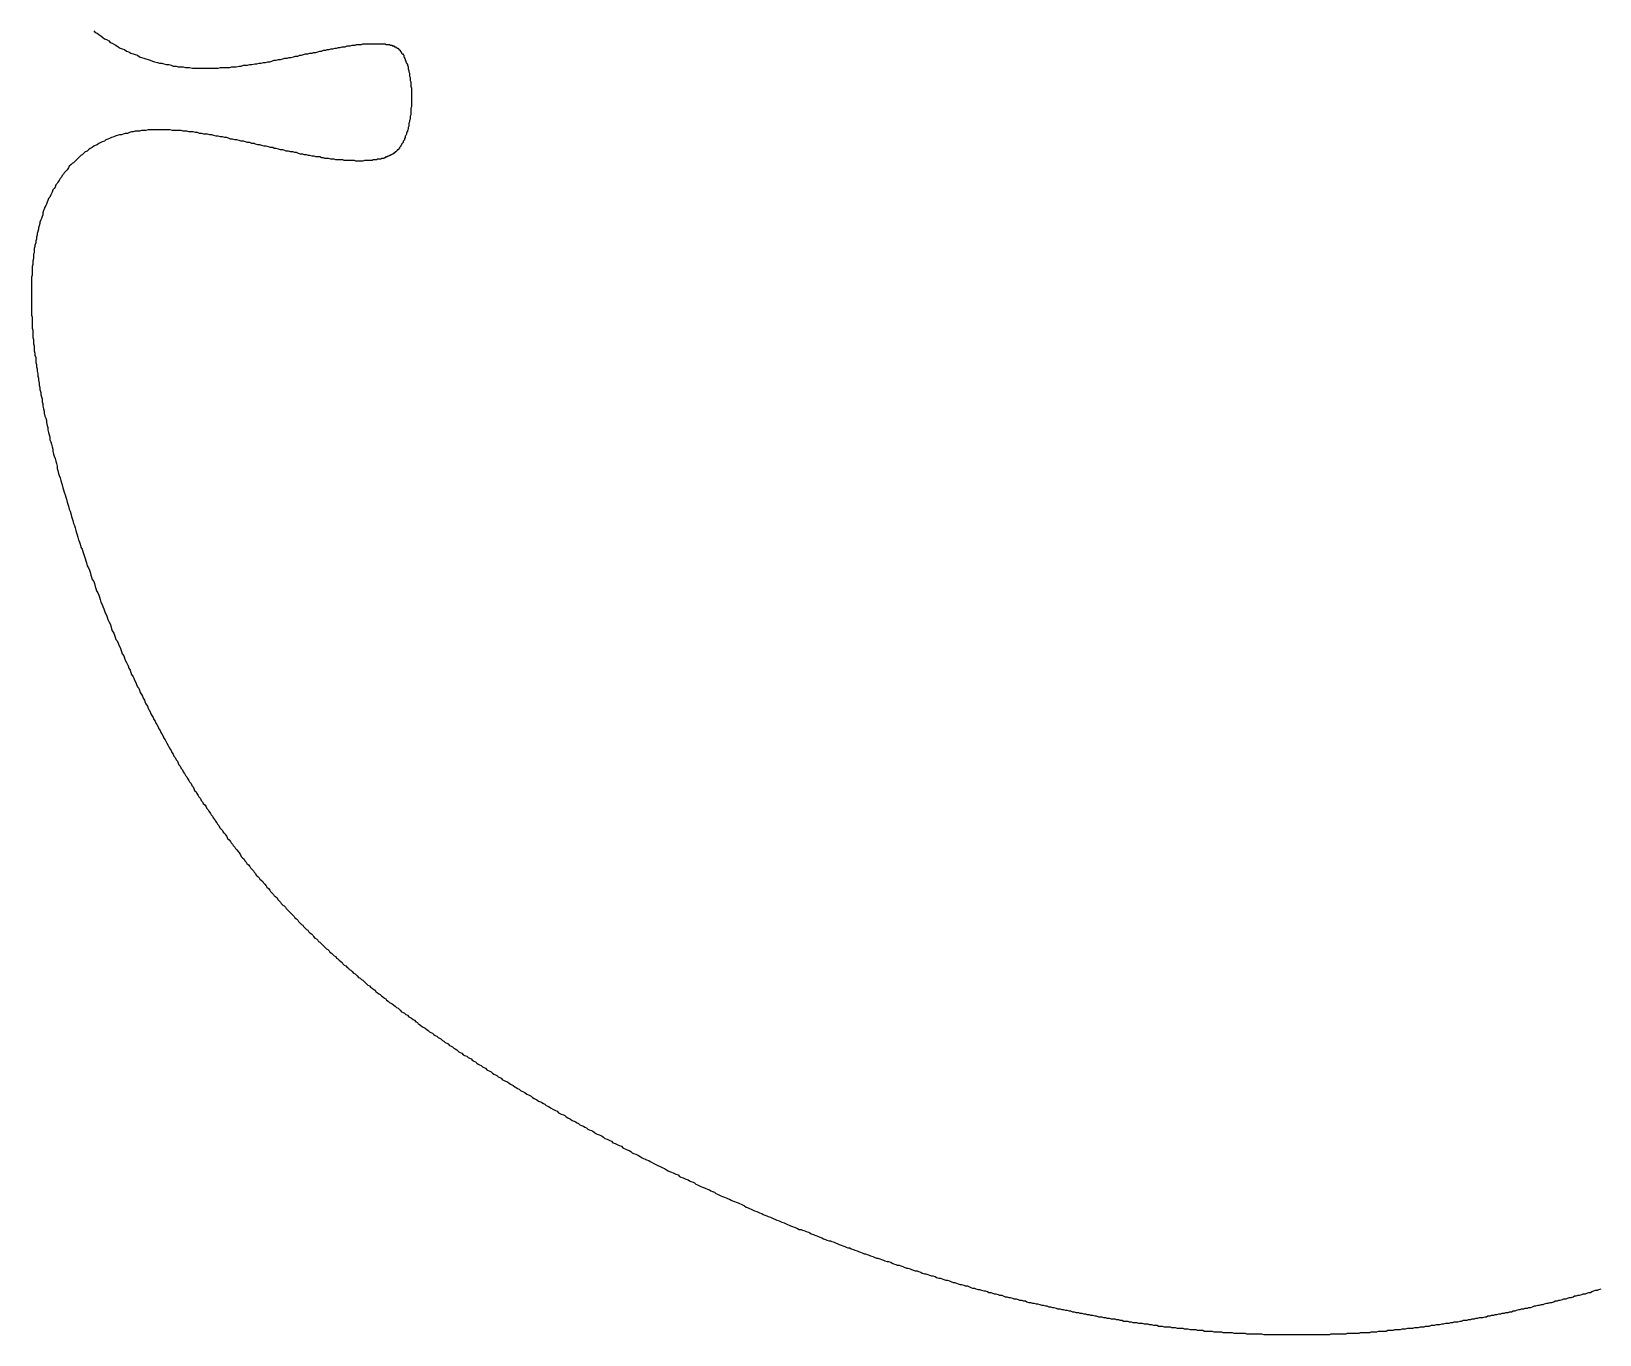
# Model space of a CAD drawing. Header units: millimetres. Extents: x 35 to 605, y 64 to 964.
# Drawn here: x 261.34 to 283.24, y 786.11 to 804.31 of the extents above; entities that cross this region are included whole.
import ezdxf

# ---------------------------------------------------------------- set-up
doc = ezdxf.new("R2010")
doc.units = ezdxf.units.MM
doc.layers.add('DRAW', color=7, linetype='Continuous')

msp = doc.modelspace()

# ---------------------------------------------------------------- linework, layer by layer
at = {"layer": 'DRAW'}
msp.add_polyline3d([(262.207, 804.318, 0), (262.227, 804.298, 0), (262.257, 804.288, 0), (262.277, 804.268, 0), (262.307, 804.248, 0), (262.337, 804.228, 0), (262.357, 804.208, 0), (262.387, 804.198, 0), (262.417, 804.178, 0), (262.437, 804.158, 0), (262.467, 804.148, 0), (262.497, 804.128, 0), (262.517, 804.118, 0), (262.547, 804.098, 0), (262.577, 804.078, 0), (262.607, 804.068, 0), (262.637, 804.058, 0), (262.667, 804.038, 0), (262.697, 804.028, 0), (262.727, 804.008, 0), (262.757, 803.998, 0), (262.787, 803.988, 0), (262.817, 803.978, 0), (262.847, 803.958, 0), (262.877, 803.948, 0), (262.907, 803.938, 0), (262.937, 803.928, 0), (262.967, 803.918, 0), (262.997, 803.908, 0), (263.027, 803.898, 0), (263.057, 803.888, 0), (263.097, 803.878, 0), (263.127, 803.868, 0), (263.157, 803.868, 0), (263.187, 803.858, 0), (263.217, 803.848, 0), (263.257, 803.848, 0), (263.287, 803.838, 0), (263.317, 803.828, 0), (263.357, 803.828, 0), (263.387, 803.818, 0), (263.417, 803.818, 0), (263.457, 803.818, 0), (263.487, 803.808, 0), (263.517, 803.808, 0), (263.547, 803.808, 0), (263.587, 803.798, 0), (263.617, 803.798, 0), (263.647, 803.798, 0), (263.687, 803.798, 0), (263.717, 803.798, 0), (263.747, 803.798, 0), (263.777, 803.798, 0), (263.817, 803.798, 0), (263.847, 803.798, 0), (263.877, 803.798, 0), (263.917, 803.798, 0), (263.947, 803.798, 0), (263.977, 803.808, 0), (264.007, 803.808, 0), (264.037, 803.808, 0), (264.077, 803.808, 0), (264.107, 803.808, 0), (264.137, 803.818, 0), (264.167, 803.818, 0), (264.197, 803.818, 0), (264.237, 803.828, 0), (264.267, 803.828, 0), (264.297, 803.838, 0), (264.327, 803.838, 0), (264.357, 803.838, 0), (264.387, 803.848, 0), (264.417, 803.848, 0), (264.457, 803.858, 0), (264.487, 803.858, 0), (264.517, 803.868, 0), (264.547, 803.868, 0), (264.577, 803.878, 0), (264.607, 803.878, 0), (264.637, 803.888, 0), (264.667, 803.888, 0), (264.697, 803.898, 0), (264.727, 803.908, 0), (264.757, 803.908, 0), (264.787, 803.918, 0), (264.817, 803.918, 0), (264.847, 803.928, 0), (264.877, 803.938, 0), (264.907, 803.938, 0), (264.937, 803.948, 0), (264.967, 803.948, 0), (264.997, 803.958, 0), (265.027, 803.968, 0), (265.057, 803.968, 0), (265.087, 803.978, 0), (265.107, 803.978, 0), (265.137, 803.988, 0), (265.167, 803.998, 0), (265.197, 803.998, 0), (265.227, 804.008, 0), (265.257, 804.008, 0), (265.277, 804.018, 0), (265.307, 804.018, 0), (265.337, 804.028, 0), (265.367, 804.038, 0), (265.387, 804.038, 0), (265.417, 804.048, 0), (265.447, 804.048, 0), (265.467, 804.058, 0), (265.497, 804.058, 0), (265.517, 804.068, 0), (265.547, 804.068, 0), (265.577, 804.078, 0), (265.597, 804.078, 0), (265.627, 804.088, 0), (265.647, 804.088, 0), (265.677, 804.098, 0), (265.697, 804.098, 0), (265.717, 804.098, 0), (265.747, 804.108, 0), (265.767, 804.108, 0), (265.787, 804.108, 0), (265.817, 804.118, 0), (265.837, 804.118, 0), (265.857, 804.118, 0), (265.877, 804.128, 0), (265.907, 804.128, 0), (265.927, 804.128, 0), (265.947, 804.128, 0), (265.967, 804.138, 0), (265.987, 804.138, 0), (266.007, 804.138, 0), (266.027, 804.138, 0), (266.047, 804.138, 0), (266.067, 804.138, 0), (266.087, 804.138, 0), (266.107, 804.138, 0), (266.117, 804.138, 0), (266.137, 804.138, 0), (266.157, 804.138, 0), (266.177, 804.138, 0), (266.187, 804.138, 0), (266.207, 804.138, 0), (266.217, 804.138, 0), (266.237, 804.138, 0), (266.247, 804.138, 0), (266.257, 804.138, 0), (266.277, 804.138, 0), (266.287, 804.128, 0), (266.297, 804.128, 0), (266.307, 804.128, 0), (266.327, 804.128, 0), (266.337, 804.128, 0), (266.347, 804.118, 0), (266.357, 804.118, 0), (266.367, 804.118, 0), (266.377, 804.118, 0), (266.377, 804.108, 0), (266.387, 804.108, 0), (266.397, 804.108, 0), (266.407, 804.098, 0), (266.407, 804.098, 0), (266.417, 804.098, 0), (266.427, 804.098, 0), (266.427, 804.088, 0), (266.437, 804.088, 0), (266.437, 804.088, 0), (266.447, 804.078, 0), (266.447, 804.078, 0), (266.457, 804.078, 0), (266.457, 804.068, 0), (266.467, 804.068, 0), (266.467, 804.068, 0), (266.467, 804.058, 0), (266.477, 804.058, 0), (266.477, 804.048, 0), (266.487, 804.048, 0), (266.487, 804.038, 0), (266.497, 804.038, 0), (266.497, 804.028, 0), (266.497, 804.028, 0), (266.507, 804.018, 0), (266.507, 804.008, 0), (266.517, 803.998, 0), (266.527, 803.998, 0), (266.527, 803.988, 0), (266.537, 803.978, 0), (266.537, 803.958, 0), (266.547, 803.948, 0), (266.547, 803.938, 0), (266.557, 803.928, 0), (266.557, 803.908, 0), (266.567, 803.898, 0), (266.567, 803.888, 0), (266.577, 803.868, 0), (266.587, 803.848, 0), (266.587, 803.838, 0), (266.597, 803.818, 0), (266.597, 803.798, 0), (266.597, 803.788, 0), (266.607, 803.768, 0), (266.607, 803.748, 0), (266.617, 803.728, 0), (266.617, 803.708, 0), (266.617, 803.688, 0), (266.627, 803.668, 0), (266.627, 803.648, 0), (266.627, 803.628, 0), (266.637, 803.608, 0), (266.637, 803.588, 0), (266.637, 803.568, 0), (266.637, 803.548, 0), (266.647, 803.518, 0), (266.647, 803.498, 0), (266.647, 803.478, 0), (266.647, 803.458, 0), (266.647, 803.438, 0), (266.647, 803.408, 0), (266.647, 803.388, 0), (266.647, 803.368, 0), (266.647, 803.348, 0), (266.647, 803.328, 0), (266.647, 803.298, 0), (266.647, 803.278, 0), (266.647, 803.258, 0), (266.637, 803.238, 0), (266.637, 803.218, 0), (266.637, 803.188, 0), (266.637, 803.168, 0), (266.637, 803.148, 0), (266.627, 803.128, 0), (266.627, 803.108, 0), (266.627, 803.088, 0), (266.617, 803.068, 0), (266.617, 803.048, 0), (266.607, 803.028, 0), (266.607, 803.008, 0), (266.607, 802.988, 0), (266.597, 802.968, 0), (266.597, 802.948, 0), (266.587, 802.928, 0), (266.587, 802.908, 0), (266.577, 802.898, 0), (266.577, 802.878, 0), (266.567, 802.858, 0), (266.557, 802.848, 0), (266.557, 802.828, 0), (266.547, 802.818, 0), (266.547, 802.798, 0), (266.537, 802.788, 0), (266.527, 802.778, 0), (266.527, 802.758, 0), (266.517, 802.748, 0), (266.507, 802.738, 0), (266.507, 802.728, 0), (266.497, 802.718, 0), (266.497, 802.708, 0), (266.487, 802.698, 0), (266.477, 802.688, 0), (266.477, 802.678, 0), (266.467, 802.678, 0), (266.467, 802.668, 0), (266.457, 802.658, 0), (266.447, 802.658, 0), (266.447, 802.648, 0), (266.437, 802.638, 0), (266.437, 802.638, 0), (266.427, 802.628, 0), (266.417, 802.628, 0), (266.417, 802.618, 0), (266.407, 802.618, 0), (266.397, 802.608, 0), (266.387, 802.608, 0), (266.387, 802.598, 0), (266.377, 802.598, 0), (266.367, 802.588, 0), (266.357, 802.588, 0), (266.347, 802.578, 0), (266.337, 802.578, 0), (266.327, 802.568, 0), (266.317, 802.568, 0), (266.307, 802.558, 0), (266.297, 802.558, 0), (266.287, 802.558, 0), (266.277, 802.548, 0), (266.267, 802.548, 0), (266.257, 802.538, 0), (266.237, 802.538, 0), (266.227, 802.538, 0), (266.217, 802.528, 0), (266.197, 802.528, 0), (266.187, 802.528, 0), (266.167, 802.528, 0), (266.157, 802.518, 0), (266.137, 802.518, 0), (266.127, 802.518, 0), (266.107, 802.518, 0), (266.097, 802.508, 0), (266.077, 802.508, 0), (266.057, 802.508, 0), (266.037, 802.508, 0), (266.017, 802.508, 0), (266.007, 802.508, 0), (265.987, 802.508, 0), (265.967, 802.498, 0), (265.947, 802.498, 0), (265.927, 802.498, 0), (265.907, 802.498, 0), (265.887, 802.498, 0), (265.867, 802.498, 0), (265.847, 802.508, 0), (265.817, 802.508, 0), (265.797, 802.508, 0), (265.777, 802.508, 0), (265.757, 802.508, 0), (265.727, 802.508, 0), (265.707, 802.508, 0), (265.687, 802.518, 0), (265.667, 802.518, 0), (265.637, 802.518, 0), (265.617, 802.518, 0), (265.587, 802.518, 0), (265.567, 802.528, 0), (265.537, 802.528, 0), (265.517, 802.528, 0), (265.487, 802.538, 0), (265.467, 802.538, 0), (265.437, 802.538, 0), (265.417, 802.548, 0), (265.387, 802.548, 0), (265.367, 802.558, 0), (265.337, 802.558, 0), (265.307, 802.558, 0), (265.287, 802.568, 0), (265.257, 802.568, 0), (265.227, 802.578, 0), (265.207, 802.578, 0), (265.177, 802.588, 0), (265.147, 802.588, 0), (265.127, 802.598, 0), (265.097, 802.598, 0), (265.067, 802.608, 0), (265.037, 802.618, 0), (265.017, 802.618, 0), (264.987, 802.628, 0), (264.957, 802.628, 0), (264.927, 802.638, 0), (264.897, 802.638, 0), (264.877, 802.648, 0), (264.847, 802.658, 0), (264.817, 802.658, 0), (264.787, 802.668, 0), (264.757, 802.678, 0), (264.727, 802.678, 0), (264.707, 802.688, 0), (264.677, 802.688, 0), (264.647, 802.698, 0), (264.617, 802.708, 0), (264.587, 802.708, 0), (264.557, 802.718, 0), (264.527, 802.728, 0), (264.497, 802.728, 0), (264.467, 802.738, 0), (264.447, 802.748, 0), (264.417, 802.748, 0), (264.387, 802.758, 0), (264.357, 802.758, 0), (264.327, 802.768, 0), (264.297, 802.778, 0), (264.267, 802.778, 0), (264.237, 802.788, 0), (264.207, 802.798, 0), (264.177, 802.798, 0), (264.147, 802.808, 0), (264.117, 802.808, 0), (264.097, 802.818, 0), (264.067, 802.828, 0), (264.037, 802.828, 0), (264.007, 802.838, 0), (263.977, 802.838, 0), (263.947, 802.848, 0), (263.917, 802.848, 0), (263.887, 802.858, 0), (263.857, 802.868, 0), (263.827, 802.868, 0), (263.797, 802.878, 0), (263.767, 802.878, 0), (263.747, 802.878, 0), (263.717, 802.888, 0), (263.687, 802.888, 0), (263.657, 802.898, 0), (263.627, 802.898, 0), (263.597, 802.908, 0), (263.567, 802.908, 0), (263.537, 802.908, 0), (263.507, 802.918, 0), (263.477, 802.918, 0), (263.457, 802.918, 0), (263.427, 802.928, 0), (263.397, 802.928, 0), (263.367, 802.928, 0), (263.337, 802.928, 0), (263.307, 802.928, 0), (263.277, 802.938, 0), (263.247, 802.938, 0), (263.217, 802.938, 0), (263.197, 802.938, 0), (263.167, 802.938, 0), (263.137, 802.938, 0), (263.107, 802.938, 0), (263.077, 802.938, 0), (263.047, 802.938, 0), (263.017, 802.938, 0), (262.987, 802.938, 0), (262.967, 802.938, 0), (262.937, 802.928, 0), (262.907, 802.928, 0), (262.877, 802.928, 0), (262.847, 802.918, 0), (262.817, 802.918, 0), (262.787, 802.918, 0), (262.757, 802.908, 0), (262.737, 802.908, 0), (262.707, 802.898, 0), (262.677, 802.888, 0), (262.647, 802.888, 0), (262.617, 802.878, 0), (262.597, 802.868, 0), (262.567, 802.868, 0), (262.537, 802.858, 0), (262.507, 802.848, 0), (262.487, 802.838, 0), (262.457, 802.828, 0), (262.427, 802.818, 0), (262.407, 802.808, 0), (262.377, 802.798, 0), (262.357, 802.778, 0), (262.327, 802.768, 0), (262.307, 802.758, 0), (262.277, 802.748, 0), (262.257, 802.728, 0), (262.227, 802.718, 0), (262.207, 802.708, 0), (262.187, 802.688, 0), (262.157, 802.678, 0), (262.137, 802.658, 0), (262.117, 802.638, 0), (262.087, 802.628, 0), (262.067, 802.608, 0), (262.047, 802.588, 0), (262.027, 802.578, 0), (262.007, 802.558, 0), (261.987, 802.538, 0), (261.967, 802.518, 0), (261.947, 802.498, 0), (261.927, 802.478, 0), (261.907, 802.468, 0), (261.887, 802.448, 0), (261.867, 802.428, 0), (261.857, 802.408, 0), (261.837, 802.378, 0), (261.817, 802.358, 0), (261.797, 802.338, 0), (261.787, 802.318, 0), (261.767, 802.298, 0), (261.757, 802.278, 0), (261.737, 802.258, 0), (261.727, 802.228, 0), (261.707, 802.208, 0), (261.697, 802.188, 0), (261.677, 802.168, 0), (261.667, 802.138, 0), (261.657, 802.118, 0), (261.637, 802.098, 0), (261.627, 802.068, 0), (261.617, 802.048, 0), (261.607, 802.028, 0), (261.597, 801.998, 0), (261.577, 801.978, 0), (261.567, 801.948, 0), (261.557, 801.928, 0), (261.547, 801.898, 0), (261.537, 801.878, 0), (261.527, 801.858, 0), (261.517, 801.828, 0), (261.507, 801.808, 0), (261.497, 801.778, 0), (261.497, 801.748, 0), (261.487, 801.728, 0), (261.477, 801.698, 0), (261.467, 801.678, 0), (261.457, 801.648, 0), (261.457, 801.628, 0), (261.447, 801.598, 0), (261.437, 801.568, 0), (261.437, 801.548, 0), (261.427, 801.518, 0), (261.417, 801.488, 0), (261.417, 801.468, 0), (261.407, 801.438, 0), (261.407, 801.408, 0), (261.397, 801.388, 0), (261.397, 801.358, 0), (261.387, 801.328, 0), (261.387, 801.308, 0), (261.377, 801.278, 0), (261.377, 801.248, 0), (261.377, 801.218, 0), (261.367, 801.198, 0), (261.367, 801.168, 0), (261.367, 801.138, 0), (261.357, 801.108, 0), (261.357, 801.078, 0), (261.357, 801.058, 0), (261.347, 801.028, 0), (261.347, 800.998, 0), (261.347, 800.968, 0), (261.347, 800.938, 0), (261.347, 800.908, 0), (261.337, 800.878, 0), (261.337, 800.858, 0), (261.337, 800.828, 0), (261.337, 800.798, 0), (261.337, 800.768, 0), (261.337, 800.738, 0), (261.337, 800.708, 0), (261.337, 800.678, 0), (261.337, 800.648, 0), (261.337, 800.618, 0), (261.337, 800.588, 0), (261.337, 800.558, 0), (261.337, 800.528, 0), (261.337, 800.498, 0), (261.337, 800.468, 0), (261.337, 800.438, 0), (261.337, 800.408, 0), (261.337, 800.378, 0), (261.337, 800.348, 0), (261.347, 800.318, 0), (261.347, 800.288, 0), (261.347, 800.258, 0), (261.347, 800.228, 0), (261.347, 800.198, 0), (261.347, 800.168, 0), (261.357, 800.138, 0), (261.357, 800.098, 0), (261.357, 800.068, 0), (261.357, 800.038, 0), (261.367, 800.008, 0), (261.367, 799.978, 0), (261.367, 799.948, 0), (261.377, 799.918, 0), (261.377, 799.878, 0), (261.377, 799.848, 0), (261.387, 799.818, 0), (261.387, 799.788, 0), (261.397, 799.758, 0), (261.397, 799.728, 0), (261.397, 799.688, 0), (261.407, 799.658, 0), (261.407, 799.628, 0), (261.417, 799.598, 0), (261.417, 799.568, 0), (261.427, 799.528, 0), (261.427, 799.498, 0), (261.437, 799.468, 0), (261.437, 799.438, 0), (261.447, 799.398, 0), (261.447, 799.368, 0), (261.457, 799.338, 0), (261.457, 799.308, 0), (261.467, 799.268, 0), (261.467, 799.238, 0), (261.477, 799.208, 0), (261.487, 799.178, 0), (261.487, 799.138, 0), (261.497, 799.108, 0), (261.497, 799.078, 0), (261.507, 799.038, 0), (261.517, 799.008, 0), (261.517, 798.978, 0), (261.527, 798.938, 0), (261.537, 798.908, 0), (261.547, 798.878, 0), (261.547, 798.848, 0), (261.557, 798.808, 0), (261.567, 798.778, 0), (261.567, 798.748, 0), (261.577, 798.708, 0), (261.587, 798.678, 0), (261.597, 798.648, 0), (261.597, 798.608, 0), (261.607, 798.578, 0), (261.617, 798.548, 0), (261.627, 798.508, 0), (261.637, 798.478, 0), (261.637, 798.448, 0), (261.647, 798.408, 0), (261.657, 798.378, 0), (261.667, 798.348, 0), (261.677, 798.308, 0), (261.687, 798.278, 0), (261.697, 798.238, 0), (261.697, 798.208, 0), (261.707, 798.178, 0), (261.717, 798.138, 0), (261.727, 798.108, 0), (261.737, 798.078, 0), (261.747, 798.038, 0), (261.757, 798.008, 0), (261.767, 797.978, 0), (261.777, 797.938, 0), (261.787, 797.908, 0), (261.797, 797.878, 0), (261.807, 797.838, 0), (261.817, 797.808, 0), (261.827, 797.778, 0), (261.837, 797.738, 0), (261.847, 797.708, 0), (261.857, 797.678, 0), (261.867, 797.638, 0), (261.877, 797.608, 0), (261.887, 797.578, 0), (261.897, 797.538, 0), (261.907, 797.508, 0), (261.917, 797.478, 0), (261.927, 797.438, 0), (261.937, 797.408, 0), (261.947, 797.378, 0), (261.957, 797.338, 0), (261.967, 797.308, 0), (261.977, 797.278, 0), (261.987, 797.248, 0), (261.997, 797.208, 0), (262.007, 797.178, 0), (262.017, 797.148, 0), (262.027, 797.108, 0), (262.047, 797.078, 0), (262.057, 797.048, 0), (262.067, 797.018, 0), (262.077, 796.978, 0), (262.087, 796.948, 0), (262.097, 796.918, 0), (262.107, 796.888, 0), (262.117, 796.848, 0), (262.137, 796.818, 0), (262.147, 796.788, 0), (262.157, 796.758, 0), (262.167, 796.718, 0), (262.177, 796.688, 0), (262.187, 796.658, 0), (262.207, 796.628, 0), (262.217, 796.598, 0), (262.227, 796.558, 0), (262.237, 796.528, 0), (262.247, 796.498, 0), (262.267, 796.468, 0), (262.277, 796.438, 0), (262.287, 796.408, 0), (262.297, 796.378, 0), (262.307, 796.338, 0), (262.327, 796.308, 0), (262.337, 796.278, 0), (262.347, 796.248, 0), (262.357, 796.218, 0), (262.367, 796.188, 0), (262.387, 796.158, 0), (262.397, 796.128, 0), (262.407, 796.098, 0), (262.417, 796.068, 0), (262.437, 796.038, 0), (262.447, 796.008, 0), (262.457, 795.968, 0), (262.467, 795.938, 0), (262.487, 795.908, 0), (262.497, 795.878, 0), (262.507, 795.848, 0), (262.517, 795.818, 0), (262.537, 795.798, 0), (262.547, 795.768, 0), (262.557, 795.738, 0), (262.577, 795.708, 0), (262.587, 795.678, 0), (262.597, 795.648, 0), (262.607, 795.618, 0), (262.627, 795.588, 0), (262.637, 795.558, 0), (262.647, 795.528, 0), (262.667, 795.498, 0), (262.677, 795.468, 0), (262.687, 795.448, 0), (262.697, 795.418, 0), (262.717, 795.388, 0), (262.727, 795.358, 0), (262.737, 795.328, 0), (262.757, 795.298, 0), (262.767, 795.278, 0), (262.777, 795.248, 0), (262.797, 795.218, 0), (262.807, 795.188, 0), (262.817, 795.158, 0), (262.837, 795.138, 0), (262.847, 795.108, 0), (262.857, 795.078, 0), (262.877, 795.048, 0), (262.887, 795.028, 0), (262.897, 794.998, 0), (262.917, 794.968, 0), (262.927, 794.938, 0), (262.937, 794.918, 0), (262.957, 794.888, 0), (262.967, 794.858, 0), (262.977, 794.838, 0), (262.997, 794.808, 0), (263.007, 794.778, 0), (263.017, 794.758, 0), (263.037, 794.728, 0), (263.047, 794.698, 0), (263.067, 794.678, 0), (263.077, 794.648, 0), (263.087, 794.628, 0), (263.107, 794.598, 0), (263.117, 794.568, 0), (263.137, 794.548, 0), (263.147, 794.518, 0), (263.157, 794.498, 0), (263.177, 794.468, 0), (263.187, 794.438, 0), (263.207, 794.418, 0), (263.217, 794.388, 0), (263.227, 794.368, 0), (263.247, 794.338, 0), (263.257, 794.318, 0), (263.277, 794.288, 0), (263.287, 794.268, 0), (263.297, 794.238, 0), (263.317, 794.218, 0), (263.327, 794.188, 0), (263.347, 794.168, 0), (263.357, 794.138, 0), (263.377, 794.118, 0), (263.387, 794.088, 0), (263.397, 794.068, 0), (263.417, 794.048, 0), (263.427, 794.018, 0), (263.447, 793.998, 0), (263.457, 793.968, 0), (263.477, 793.948, 0), (263.487, 793.918, 0), (263.507, 793.898, 0), (263.517, 793.878, 0), (263.537, 793.848, 0), (263.547, 793.828, 0), (263.567, 793.808, 0), (263.577, 793.778, 0), (263.597, 793.758, 0), (263.607, 793.738, 0), (263.617, 793.708, 0), (263.637, 793.688, 0), (263.647, 793.668, 0), (263.667, 793.638, 0), (263.677, 793.618, 0), (263.697, 793.598, 0), (263.707, 793.568, 0), (263.727, 793.548, 0), (263.737, 793.528, 0), (263.757, 793.508, 0), (263.777, 793.478, 0), (263.787, 793.458, 0), (263.807, 793.438, 0), (263.817, 793.418, 0), (263.837, 793.388, 0), (263.847, 793.368, 0), (263.867, 793.348, 0), (263.877, 793.328, 0), (263.897, 793.298, 0), (263.907, 793.278, 0), (263.927, 793.258, 0), (263.937, 793.238, 0), (263.957, 793.218, 0), (263.967, 793.188, 0), (263.987, 793.168, 0), (264.007, 793.148, 0), (264.017, 793.128, 0), (264.037, 793.108, 0), (264.047, 793.088, 0), (264.067, 793.068, 0), (264.077, 793.038, 0), (264.097, 793.018, 0), (264.117, 792.998, 0), (264.127, 792.978, 0), (264.147, 792.958, 0), (264.157, 792.938, 0), (264.177, 792.918, 0), (264.187, 792.898, 0), (264.207, 792.878, 0), (264.227, 792.858, 0), (264.237, 792.838, 0), (264.257, 792.808, 0), (264.267, 792.788, 0), (264.287, 792.768, 0), (264.307, 792.748, 0), (264.317, 792.728, 0), (264.337, 792.708, 0), (264.347, 792.688, 0), (264.367, 792.668, 0), (264.387, 792.648, 0), (264.397, 792.628, 0), (264.417, 792.608, 0), (264.437, 792.588, 0), (264.447, 792.568, 0), (264.467, 792.548, 0), (264.477, 792.528, 0), (264.497, 792.508, 0), (264.517, 792.488, 0), (264.527, 792.468, 0), (264.547, 792.458, 0), (264.567, 792.438, 0), (264.577, 792.418, 0), (264.597, 792.398, 0), (264.617, 792.378, 0), (264.627, 792.358, 0), (264.647, 792.338, 0), (264.667, 792.318, 0), (264.677, 792.298, 0), (264.697, 792.278, 0), (264.717, 792.258, 0), (264.727, 792.238, 0), (264.747, 792.228, 0), (264.767, 792.208, 0), (264.777, 792.188, 0), (264.797, 792.168, 0), (264.817, 792.148, 0), (264.827, 792.128, 0), (264.847, 792.108, 0), (264.867, 792.098, 0), (264.887, 792.078, 0), (264.897, 792.058, 0), (264.917, 792.038, 0), (264.937, 792.018, 0), (264.947, 792.008, 0), (264.967, 791.988, 0), (264.987, 791.968, 0), (265.007, 791.948, 0), (265.017, 791.928, 0), (265.037, 791.918, 0), (265.057, 791.898, 0), (265.067, 791.878, 0), (265.087, 791.858, 0), (265.107, 791.838, 0), (265.127, 791.828, 0), (265.137, 791.808, 0), (265.157, 791.788, 0), (265.177, 791.768, 0), (265.197, 791.758, 0), (265.207, 791.738, 0), (265.227, 791.718, 0), (265.247, 791.708, 0), (265.267, 791.688, 0), (265.277, 791.668, 0), (265.297, 791.648, 0), (265.317, 791.638, 0), (265.337, 791.618, 0), (265.347, 791.598, 0), (265.367, 791.588, 0), (265.387, 791.568, 0), (265.407, 791.548, 0), (265.417, 791.538, 0), (265.437, 791.518, 0), (265.457, 791.498, 0), (265.477, 791.488, 0), (265.497, 791.468, 0), (265.507, 791.448, 0), (265.527, 791.438, 0), (265.547, 791.418, 0), (265.567, 791.398, 0), (265.587, 791.388, 0), (265.597, 791.368, 0), (265.617, 791.358, 0), (265.637, 791.338, 0), (265.657, 791.318, 0), (265.677, 791.308, 0), (265.687, 791.288, 0), (265.707, 791.268, 0), (265.727, 791.258, 0), (265.747, 791.238, 0), (265.767, 791.228, 0), (265.777, 791.208, 0), (265.797, 791.198, 0), (265.817, 791.178, 0), (265.837, 791.158, 0), (265.857, 791.148, 0), (265.877, 791.128, 0), (265.887, 791.118, 0), (265.907, 791.098, 0), (265.927, 791.088, 0), (265.947, 791.068, 0), (265.967, 791.058, 0), (265.987, 791.038, 0), (266.007, 791.018, 0), (266.017, 791.008, 0), (266.037, 790.988, 0), (266.057, 790.978, 0), (266.077, 790.958, 0), (266.097, 790.948, 0), (266.117, 790.928, 0), (266.137, 790.918, 0), (266.147, 790.898, 0), (266.167, 790.888, 0), (266.187, 790.868, 0), (266.207, 790.858, 0), (266.227, 790.838, 0), (266.247, 790.828, 0), (266.267, 790.808, 0), (266.287, 790.798, 0), (266.297, 790.778, 0), (266.317, 790.768, 0), (266.337, 790.748, 0), (266.357, 790.738, 0), (266.377, 790.728, 0), (266.397, 790.708, 0), (266.417, 790.698, 0), (266.437, 790.678, 0), (266.457, 790.668, 0), (266.477, 790.648, 0), (266.487, 790.638, 0), (266.507, 790.618, 0), (266.527, 790.608, 0), (266.547, 790.598, 0), (266.567, 790.578, 0), (266.587, 790.568, 0), (266.607, 790.548, 0), (266.627, 790.538, 0), (266.647, 790.528, 0), (266.667, 790.508, 0), (266.687, 790.498, 0), (266.707, 790.478, 0), (266.727, 790.468, 0), (266.737, 790.448, 0), (266.757, 790.438, 0), (266.777, 790.428, 0), (266.797, 790.408, 0), (266.817, 790.398, 0), (266.837, 790.388, 0), (266.857, 790.368, 0), (266.877, 790.358, 0), (266.897, 790.338, 0), (266.917, 790.328, 0), (266.937, 790.318, 0), (266.957, 790.298, 0), (266.977, 790.288, 0), (266.997, 790.278, 0), (267.017, 790.258, 0), (267.037, 790.248, 0), (267.057, 790.238, 0), (267.077, 790.218, 0), (267.097, 790.208, 0), (267.117, 790.188, 0), (267.137, 790.178, 0), (267.157, 790.168, 0), (267.177, 790.148, 0), (267.197, 790.138, 0), (267.217, 790.128, 0), (267.237, 790.108, 0), (267.257, 790.098, 0), (267.277, 790.088, 0), (267.297, 790.068, 0), (267.307, 790.058, 0), (267.327, 790.048, 0), (267.347, 790.038, 0), (267.367, 790.018, 0), (267.387, 790.008, 0), (267.417, 789.998, 0), (267.437, 789.978, 0), (267.457, 789.968, 0), (267.477, 789.958, 0), (267.497, 789.938, 0), (267.517, 789.928, 0), (267.537, 789.918, 0), (267.557, 789.898, 0), (267.577, 789.888, 0), (267.597, 789.878, 0), (267.617, 789.868, 0), (267.637, 789.848, 0), (267.657, 789.838, 0), (267.677, 789.828, 0), (267.697, 789.808, 0), (267.717, 789.798, 0), (267.737, 789.788, 0), (267.757, 789.778, 0), (267.777, 789.758, 0), (267.797, 789.748, 0), (267.817, 789.738, 0), (267.837, 789.728, 0), (267.857, 789.708, 0), (267.877, 789.698, 0), (267.897, 789.688, 0), (267.917, 789.668, 0), (267.937, 789.658, 0), (267.957, 789.648, 0), (267.987, 789.638, 0), (268.007, 789.618, 0), (268.027, 789.608, 0), (268.047, 789.598, 0), (268.067, 789.588, 0), (268.087, 789.568, 0), (268.107, 789.558, 0), (268.127, 789.548, 0), (268.147, 789.538, 0), (268.167, 789.518, 0), (268.187, 789.508, 0), (268.207, 789.498, 0), (268.227, 789.488, 0), (268.257, 789.468, 0), (268.277, 789.458, 0), (268.297, 789.448, 0), (268.317, 789.438, 0), (268.337, 789.418, 0), (268.357, 789.408, 0), (268.377, 789.398, 0), (268.397, 789.388, 0), (268.417, 789.368, 0), (268.447, 789.358, 0), (268.467, 789.348, 0), (268.487, 789.338, 0), (268.507, 789.328, 0), (268.527, 789.308, 0), (268.547, 789.298, 0), (268.567, 789.288, 0), (268.587, 789.278, 0), (268.617, 789.258, 0), (268.637, 789.248, 0), (268.657, 789.238, 0), (268.677, 789.228, 0), (268.697, 789.208, 0), (268.717, 789.198, 0), (268.737, 789.188, 0), (268.767, 789.178, 0), (268.787, 789.168, 0), (268.807, 789.148, 0), (268.827, 789.138, 0), (268.847, 789.128, 0), (268.867, 789.118, 0), (268.887, 789.098, 0), (268.917, 789.088, 0), (268.937, 789.078, 0), (268.957, 789.068, 0), (268.977, 789.058, 0), (268.997, 789.038, 0), (269.017, 789.028, 0), (269.047, 789.018, 0), (269.067, 789.008, 0), (269.087, 788.998, 0), (269.107, 788.978, 0), (269.127, 788.968, 0), (269.157, 788.958, 0), (269.177, 788.948, 0), (269.197, 788.938, 0), (269.217, 788.918, 0), (269.237, 788.908, 0), (269.267, 788.898, 0), (269.287, 788.888, 0), (269.307, 788.878, 0), (269.327, 788.868, 0), (269.347, 788.848, 0), (269.377, 788.838, 0), (269.397, 788.828, 0), (269.417, 788.818, 0), (269.437, 788.808, 0), (269.457, 788.788, 0), (269.487, 788.778, 0), (269.507, 788.768, 0), (269.527, 788.758, 0), (269.547, 788.748, 0), (269.577, 788.738, 0), (269.597, 788.718, 0), (269.617, 788.708, 0), (269.637, 788.698, 0), (269.657, 788.688, 0), (269.687, 788.678, 0), (269.707, 788.668, 0), (269.727, 788.648, 0), (269.747, 788.638, 0), (269.777, 788.628, 0), (269.797, 788.618, 0), (269.817, 788.608, 0), (269.837, 788.598, 0), (269.867, 788.578, 0), (269.887, 788.568, 0), (269.907, 788.558, 0), (269.927, 788.548, 0), (269.957, 788.538, 0), (269.977, 788.528, 0), (269.997, 788.518, 0), (270.027, 788.498, 0), (270.047, 788.488, 0), (270.067, 788.478, 0), (270.087, 788.468, 0), (270.117, 788.458, 0), (270.137, 788.448, 0), (270.157, 788.438, 0), (270.177, 788.428, 0), (270.207, 788.408, 0), (270.227, 788.398, 0), (270.247, 788.388, 0), (270.277, 788.378, 0), (270.297, 788.368, 0), (270.317, 788.358, 0), (270.337, 788.348, 0), (270.367, 788.338, 0), (270.387, 788.318, 0), (270.407, 788.308, 0), (270.437, 788.298, 0), (270.457, 788.288, 0), (270.477, 788.278, 0), (270.507, 788.268, 0), (270.527, 788.258, 0), (270.547, 788.248, 0), (270.577, 788.238, 0), (270.597, 788.228, 0), (270.617, 788.208, 0), (270.637, 788.198, 0), (270.667, 788.188, 0), (270.687, 788.178, 0), (270.707, 788.168, 0), (270.737, 788.158, 0), (270.757, 788.148, 0), (270.777, 788.138, 0), (270.807, 788.128, 0), (270.827, 788.118, 0), (270.847, 788.108, 0), (270.877, 788.098, 0), (270.897, 788.078, 0), (270.917, 788.068, 0), (270.947, 788.058, 0), (270.967, 788.048, 0), (270.987, 788.038, 0), (271.017, 788.028, 0), (271.037, 788.018, 0), (271.057, 788.008, 0), (271.087, 787.998, 0), (271.107, 787.988, 0), (271.127, 787.978, 0), (271.157, 787.968, 0), (271.177, 787.958, 0), (271.207, 787.948, 0), (271.227, 787.938, 0), (271.247, 787.928, 0), (271.277, 787.918, 0), (271.297, 787.908, 0), (271.317, 787.888, 0), (271.347, 787.878, 0), (271.367, 787.868, 0), (271.387, 787.858, 0), (271.417, 787.848, 0), (271.437, 787.838, 0), (271.467, 787.828, 0), (271.487, 787.818, 0), (271.507, 787.808, 0), (271.537, 787.798, 0), (271.557, 787.788, 0), (271.577, 787.778, 0), (271.607, 787.768, 0), (271.627, 787.758, 0), (271.657, 787.748, 0), (271.677, 787.738, 0), (271.697, 787.728, 0), (271.727, 787.718, 0), (271.747, 787.708, 0), (271.777, 787.698, 0), (271.797, 787.688, 0), (271.817, 787.678, 0), (271.847, 787.668, 0), (271.867, 787.658, 0), (271.897, 787.648, 0), (271.917, 787.638, 0), (271.937, 787.628, 0), (271.967, 787.618, 0), (271.987, 787.608, 0), (272.017, 787.598, 0), (272.037, 787.588, 0), (272.057, 787.578, 0), (272.087, 787.578, 0), (272.107, 787.568, 0), (272.137, 787.558, 0), (272.157, 787.548, 0), (272.187, 787.538, 0), (272.207, 787.528, 0), (272.227, 787.518, 0), (272.257, 787.508, 0), (272.277, 787.498, 0), (272.307, 787.488, 0), (272.327, 787.478, 0), (272.347, 787.468, 0), (272.377, 787.458, 0), (272.397, 787.448, 0), (272.427, 787.438, 0), (272.447, 787.428, 0), (272.477, 787.418, 0), (272.497, 787.418, 0), (272.517, 787.408, 0), (272.547, 787.398, 0), (272.567, 787.388, 0), (272.597, 787.378, 0), (272.617, 787.368, 0), (272.647, 787.358, 0), (272.667, 787.348, 0), (272.697, 787.338, 0), (272.717, 787.328, 0), (272.737, 787.318, 0), (272.767, 787.318, 0), (272.787, 787.308, 0), (272.817, 787.298, 0), (272.837, 787.288, 0), (272.867, 787.278, 0), (272.887, 787.268, 0), (272.917, 787.258, 0), (272.937, 787.248, 0), (272.967, 787.238, 0), (272.987, 787.238, 0), (273.007, 787.228, 0), (273.037, 787.218, 0), (273.057, 787.208, 0), (273.087, 787.198, 0), (273.107, 787.188, 0), (273.137, 787.178, 0), (273.157, 787.178, 0), (273.187, 787.168, 0), (273.207, 787.158, 0), (273.237, 787.148, 0), (273.257, 787.138, 0), (273.287, 787.128, 0), (273.307, 787.128, 0), (273.337, 787.118, 0), (273.357, 787.108, 0), (273.377, 787.098, 0), (273.407, 787.088, 0), (273.427, 787.078, 0), (273.457, 787.078, 0), (273.477, 787.068, 0), (273.507, 787.058, 0), (273.527, 787.048, 0), (273.557, 787.038, 0), (273.577, 787.038, 0), (273.607, 787.028, 0), (273.627, 787.018, 0), (273.657, 787.008, 0), (273.677, 786.998, 0), (273.707, 786.998, 0), (273.727, 786.988, 0), (273.757, 786.978, 0), (273.777, 786.968, 0), (273.807, 786.958, 0), (273.827, 786.958, 0), (273.857, 786.948, 0), (273.877, 786.938, 0), (273.907, 786.928, 0), (273.927, 786.928, 0), (273.957, 786.918, 0), (273.977, 786.908, 0), (274.007, 786.898, 0), (274.027, 786.898, 0), (274.057, 786.888, 0), (274.077, 786.878, 0), (274.107, 786.868, 0), (274.127, 786.868, 0), (274.157, 786.858, 0), (274.177, 786.848, 0), (274.207, 786.838, 0), (274.227, 786.838, 0), (274.257, 786.828, 0), (274.277, 786.818, 0), (274.307, 786.808, 0), (274.327, 786.808, 0), (274.357, 786.798, 0), (274.377, 786.788, 0), (274.407, 786.788, 0), (274.427, 786.778, 0), (274.457, 786.768, 0), (274.477, 786.758, 0), (274.507, 786.758, 0), (274.527, 786.748, 0), (274.557, 786.738, 0), (274.577, 786.738, 0), (274.607, 786.728, 0), (274.637, 786.718, 0), (274.657, 786.718, 0), (274.687, 786.708, 0), (274.707, 786.698, 0), (274.737, 786.698, 0), (274.757, 786.688, 0), (274.787, 786.678, 0), (274.807, 786.678, 0), (274.837, 786.668, 0), (274.857, 786.658, 0), (274.887, 786.658, 0), (274.907, 786.648, 0), (274.937, 786.638, 0), (274.957, 786.638, 0), (274.987, 786.628, 0), (275.007, 786.628, 0), (275.037, 786.618, 0), (275.057, 786.608, 0), (275.087, 786.608, 0), (275.117, 786.598, 0), (275.137, 786.588, 0), (275.167, 786.588, 0), (275.187, 786.578, 0), (275.217, 786.578, 0), (275.237, 786.568, 0), (275.267, 786.558, 0), (275.287, 786.558, 0), (275.317, 786.548, 0), (275.337, 786.548, 0), (275.367, 786.538, 0), (275.387, 786.538, 0), (275.417, 786.528, 0), (275.447, 786.518, 0), (275.467, 786.518, 0), (275.497, 786.508, 0), (275.517, 786.508, 0), (275.547, 786.498, 0), (275.567, 786.498, 0), (275.597, 786.488, 0), (275.617, 786.488, 0), (275.647, 786.478, 0), (275.667, 786.468, 0), (275.697, 786.468, 0), (275.727, 786.458, 0), (275.747, 786.458, 0), (275.777, 786.448, 0), (275.797, 786.448, 0), (275.827, 786.438, 0), (275.847, 786.438, 0), (275.877, 786.428, 0), (275.897, 786.428, 0), (275.927, 786.418, 0), (275.957, 786.418, 0), (275.977, 786.408, 0), (276.007, 786.408, 0), (276.027, 786.398, 0), (276.057, 786.398, 0), (276.077, 786.388, 0), (276.107, 786.388, 0), (276.127, 786.378, 0), (276.157, 786.378, 0), (276.187, 786.368, 0), (276.207, 786.368, 0), (276.237, 786.358, 0), (276.257, 786.358, 0), (276.287, 786.358, 0), (276.307, 786.348, 0), (276.337, 786.348, 0), (276.357, 786.338, 0), (276.387, 786.338, 0), (276.417, 786.328, 0), (276.437, 786.328, 0), (276.467, 786.328, 0), (276.487, 786.318, 0), (276.517, 786.318, 0), (276.537, 786.308, 0), (276.567, 786.308, 0), (276.587, 786.298, 0), (276.617, 786.298, 0), (276.647, 786.298, 0), (276.667, 786.288, 0), (276.697, 786.288, 0), (276.717, 786.278, 0), (276.747, 786.278, 0), (276.767, 786.278, 0), (276.797, 786.268, 0), (276.827, 786.268, 0), (276.847, 786.268, 0), (276.877, 786.258, 0), (276.897, 786.258, 0), (276.927, 786.258, 0), (276.947, 786.248, 0), (276.977, 786.248, 0), (277.007, 786.238, 0), (277.027, 786.238, 0), (277.057, 786.238, 0), (277.077, 786.228, 0), (277.107, 786.228, 0), (277.127, 786.228, 0), (277.157, 786.218, 0), (277.177, 786.218, 0), (277.207, 786.218, 0), (277.237, 786.218, 0), (277.257, 786.208, 0), (277.287, 786.208, 0), (277.307, 786.208, 0), (277.337, 786.198, 0), (277.357, 786.198, 0), (277.387, 786.198, 0), (277.417, 786.198, 0), (277.437, 786.188, 0), (277.467, 786.188, 0), (277.487, 786.188, 0), (277.517, 786.178, 0), (277.537, 786.178, 0), (277.567, 786.178, 0), (277.597, 786.178, 0), (277.617, 786.168, 0), (277.647, 786.168, 0), (277.667, 786.168, 0), (277.697, 786.168, 0), (277.717, 786.158, 0), (277.747, 786.158, 0), (277.777, 786.158, 0), (277.797, 786.158, 0), (277.827, 786.158, 0), (277.847, 786.148, 0), (277.877, 786.148, 0), (277.897, 786.148, 0), (277.927, 786.148, 0), (277.957, 786.148, 0), (277.977, 786.138, 0), (278.007, 786.138, 0), (278.027, 786.138, 0), (278.057, 786.138, 0), (278.077, 786.138, 0), (278.107, 786.138, 0), (278.127, 786.128, 0), (278.157, 786.128, 0), (278.187, 786.128, 0), (278.207, 786.128, 0), (278.237, 786.128, 0), (278.257, 786.128, 0), (278.287, 786.128, 0), (278.307, 786.118, 0), (278.337, 786.118, 0), (278.367, 786.118, 0), (278.387, 786.118, 0), (278.417, 786.118, 0), (278.437, 786.118, 0), (278.467, 786.118, 0), (278.487, 786.118, 0), (278.517, 786.118, 0), (278.547, 786.108, 0), (278.567, 786.108, 0), (278.597, 786.108, 0), (278.617, 786.108, 0), (278.647, 786.108, 0), (278.667, 786.108, 0), (278.697, 786.108, 0), (278.727, 786.108, 0), (278.747, 786.108, 0), (278.777, 786.108, 0), (278.797, 786.108, 0), (278.827, 786.108, 0), (278.847, 786.108, 0), (278.877, 786.108, 0), (278.897, 786.108, 0), (278.927, 786.108, 0), (278.957, 786.108, 0), (278.977, 786.108, 0), (279.007, 786.108, 0), (279.027, 786.108, 0), (279.057, 786.108, 0), (279.077, 786.108, 0), (279.107, 786.108, 0), (279.137, 786.108, 0), (279.157, 786.108, 0), (279.187, 786.108, 0), (279.207, 786.108, 0), (279.237, 786.108, 0), (279.257, 786.108, 0), (279.287, 786.108, 0), (279.307, 786.108, 0), (279.337, 786.108, 0), (279.367, 786.108, 0), (279.387, 786.108, 0), (279.417, 786.108, 0), (279.437, 786.108, 0), (279.467, 786.108, 0), (279.487, 786.118, 0), (279.517, 786.118, 0), (279.537, 786.118, 0), (279.567, 786.118, 0), (279.597, 786.118, 0), (279.617, 786.118, 0), (279.647, 786.118, 0), (279.667, 786.118, 0), (279.697, 786.118, 0), (279.717, 786.128, 0), (279.747, 786.128, 0), (279.767, 786.128, 0), (279.797, 786.128, 0), (279.817, 786.128, 0), (279.847, 786.128, 0), (279.877, 786.128, 0), (279.897, 786.138, 0), (279.927, 786.138, 0), (279.947, 786.138, 0), (279.977, 786.138, 0), (279.997, 786.138, 0), (280.027, 786.138, 0), (280.047, 786.148, 0), (280.077, 786.148, 0), (280.097, 786.148, 0), (280.127, 786.148, 0), (280.147, 786.158, 0), (280.177, 786.158, 0), (280.207, 786.158, 0), (280.227, 786.158, 0), (280.257, 786.158, 0), (280.277, 786.168, 0), (280.307, 786.168, 0), (280.327, 786.168, 0), (280.357, 786.168, 0), (280.377, 786.178, 0), (280.407, 786.178, 0), (280.427, 786.178, 0), (280.457, 786.178, 0), (280.477, 786.188, 0), (280.507, 786.188, 0), (280.527, 786.188, 0), (280.557, 786.198, 0), (280.577, 786.198, 0), (280.607, 786.198, 0), (280.627, 786.198, 0), (280.657, 786.208, 0), (280.677, 786.208, 0), (280.707, 786.208, 0), (280.737, 786.218, 0), (280.757, 786.218, 0), (280.787, 786.218, 0), (280.807, 786.228, 0), (280.837, 786.228, 0), (280.857, 786.228, 0), (280.887, 786.238, 0), (280.907, 786.238, 0), (280.937, 786.238, 0), (280.957, 786.248, 0), (280.987, 786.248, 0), (281.007, 786.248, 0), (281.037, 786.258, 0), (281.057, 786.258, 0), (281.087, 786.268, 0), (281.107, 786.268, 0), (281.137, 786.268, 0), (281.157, 786.278, 0), (281.187, 786.278, 0), (281.207, 786.288, 0), (281.237, 786.288, 0), (281.257, 786.288, 0), (281.287, 786.298, 0), (281.307, 786.298, 0), (281.337, 786.308, 0), (281.357, 786.308, 0), (281.387, 786.308, 0), (281.407, 786.318, 0), (281.437, 786.318, 0), (281.457, 786.328, 0), (281.487, 786.328, 0), (281.507, 786.338, 0), (281.537, 786.338, 0), (281.557, 786.348, 0), (281.587, 786.348, 0), (281.607, 786.348, 0), (281.637, 786.358, 0), (281.657, 786.358, 0), (281.677, 786.368, 0), (281.707, 786.368, 0), (281.727, 786.378, 0), (281.757, 786.378, 0), (281.777, 786.388, 0), (281.807, 786.388, 0), (281.827, 786.398, 0), (281.857, 786.398, 0), (281.877, 786.408, 0), (281.907, 786.408, 0), (281.927, 786.418, 0), (281.957, 786.418, 0), (281.977, 786.428, 0), (282.007, 786.428, 0), (282.027, 786.438, 0), (282.057, 786.438, 0), (282.077, 786.448, 0), (282.107, 786.458, 0), (282.127, 786.458, 0), (282.147, 786.468, 0), (282.177, 786.468, 0), (282.197, 786.478, 0), (282.227, 786.478, 0), (282.247, 786.488, 0), (282.277, 786.488, 0), (282.297, 786.498, 0), (282.327, 786.508, 0), (282.347, 786.508, 0), (282.377, 786.518, 0), (282.397, 786.518, 0), (282.427, 786.528, 0), (282.447, 786.528, 0), (282.467, 786.538, 0), (282.497, 786.548, 0), (282.517, 786.548, 0), (282.547, 786.558, 0), (282.567, 786.558, 0), (282.597, 786.568, 0), (282.617, 786.578, 0), (282.647, 786.578, 0), (282.667, 786.588, 0), (282.687, 786.588, 0), (282.717, 786.598, 0), (282.737, 786.608, 0), (282.767, 786.608, 0), (282.787, 786.618, 0), (282.817, 786.628, 0), (282.837, 786.628, 0), (282.867, 786.638, 0), (282.887, 786.648, 0), (282.907, 786.648, 0), (282.937, 786.658, 0), (282.957, 786.658, 0), (282.987, 786.668, 0), (283.007, 786.678, 0), (283.037, 786.678, 0), (283.057, 786.688, 0), (283.087, 786.698, 0), (283.107, 786.698, 0), (283.127, 786.708, 0), (283.157, 786.718, 0), (283.177, 786.728, 0), (283.207, 786.728, 0), (283.227, 786.738, 0), (283.257, 786.748, 0)], dxfattribs=at)

doc.saveas('drawing.dxf')
